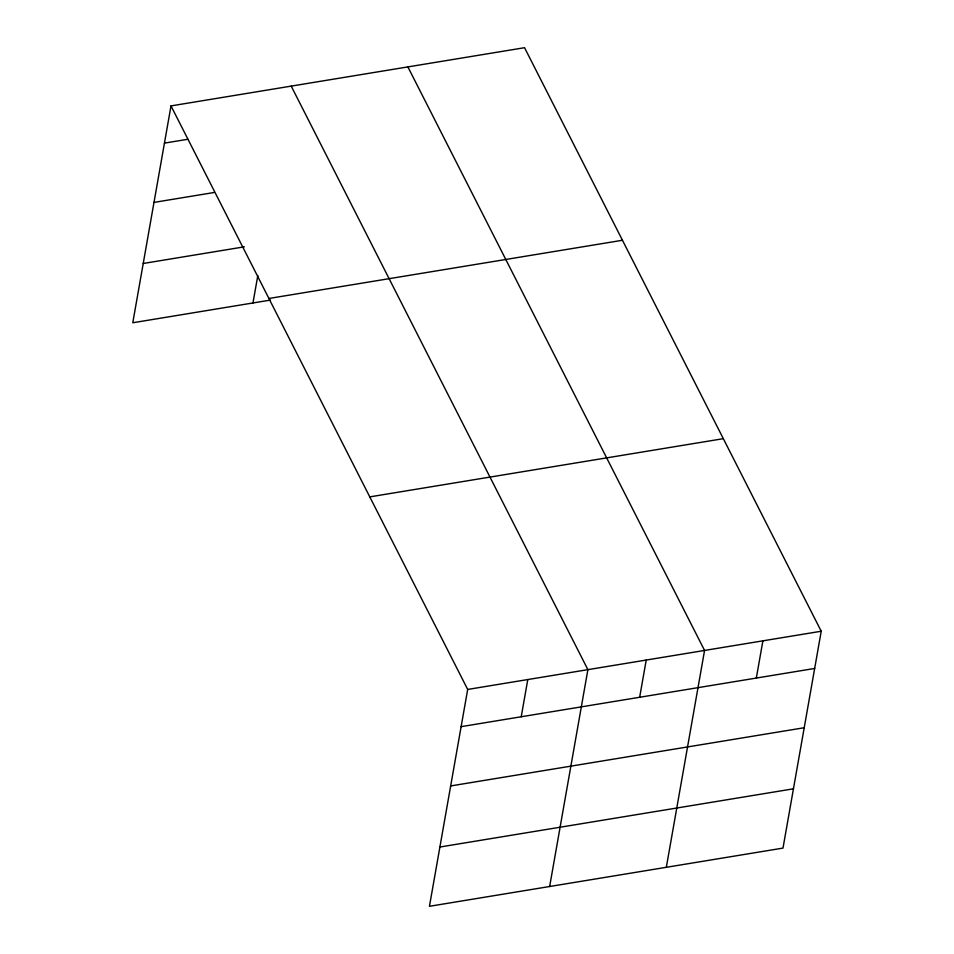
<?xml version="1.0" encoding="UTF-8"?>
<svg xmlns="http://www.w3.org/2000/svg" width="954" height="954" viewBox="0 0 954 954"><rect width="100%" height="100%" fill="white"/><g stroke="black" fill="none" stroke-linecap="round" stroke-linejoin="round"><path stroke-width="1.43" d="M171.004 105.906L467.687 689.444L429.443 906.3L782.995 848.094L821.227 631.238L524.557 47.7L171.004 105.906L132.773 322.762L270.483 300.081M252.977 302.967L257.818 275.491M521.218 716.776L527.789 679.558M549.647 886.504L587.891 669.66L291.208 86.11M639.657 697.267L646.228 660.049M666.321 867.305L704.565 650.449L407.883 66.911M756.331 678.067L762.89 640.849M164.446 143.124L187.902 139.26M153.988 202.403L214.09 192.505M143.219 263.483L244.367 246.824M268.909 298.471L622.461 240.265M369.782 496.879L723.323 438.673M467.687 689.444L821.227 631.238M461.116 726.662L814.668 668.456M450.67 785.941L804.21 727.735M439.901 847.021L793.442 788.815"/></g></svg>
